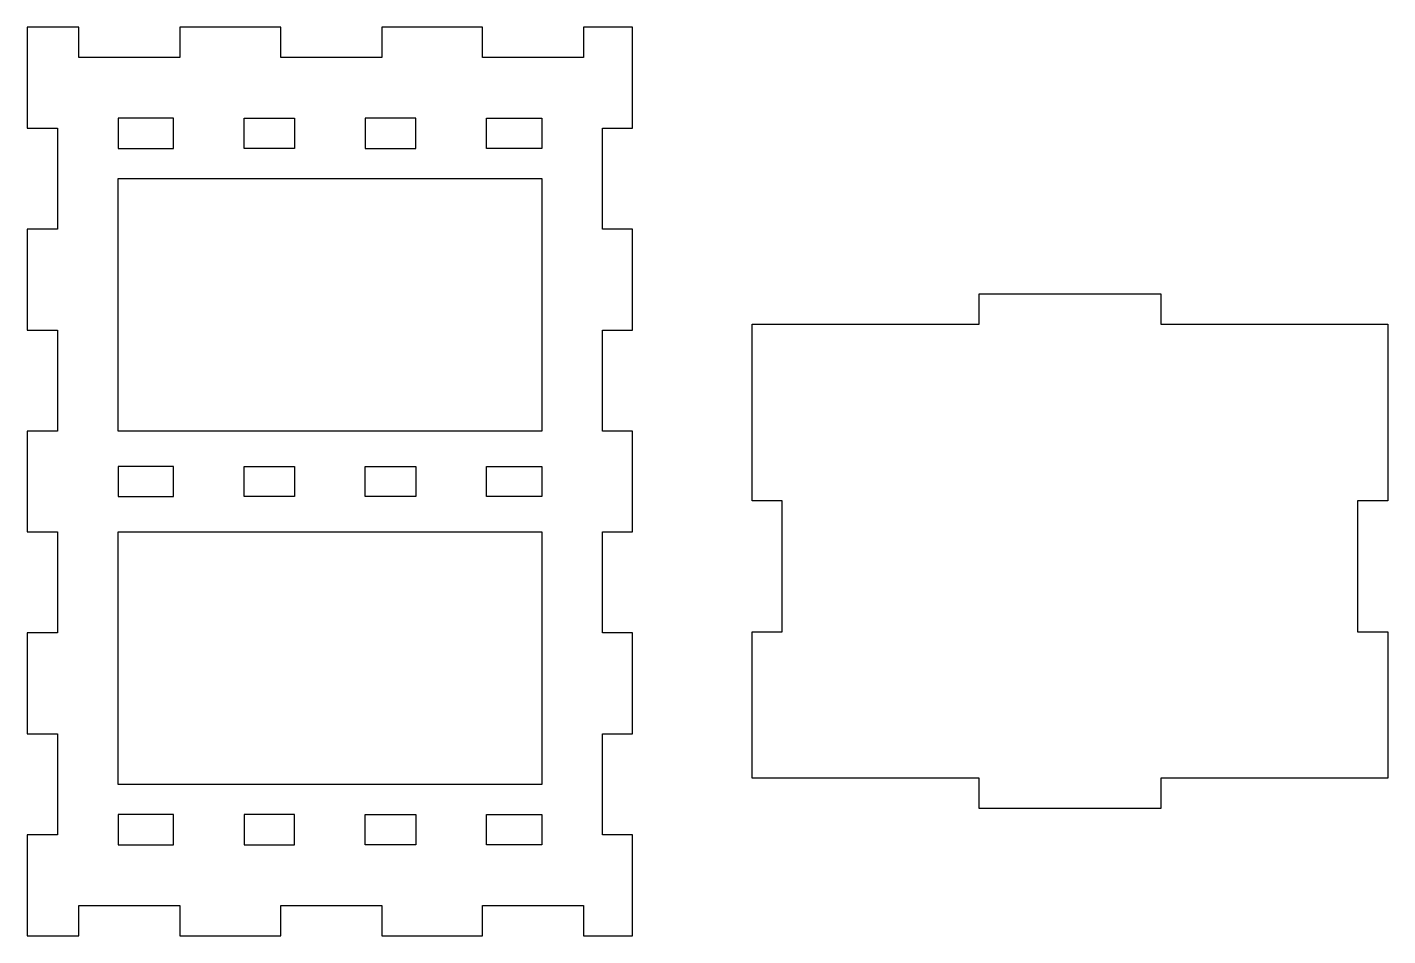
# Model space of a CAD drawing. Extents: x -439 to 100, y 1840 to 2200.
import ezdxf

# ---------------------------------------------------------------- set-up
doc = ezdxf.new("R2010")
doc.units = 0
doc.layers.add('6MM_ENGRAVE', color=245, linetype='CONTINUOUS')
doc.layers.add('CUT_LAST', color=18, linetype='CONTINUOUS')

msp = doc.modelspace()

# ---------------------------------------------------------------- linework, layer by layer
at = {"layer": '6MM_ENGRAVE'}
for points in [[(-426.9, 2159.96), (-426.9, 2119.96), (-438.9, 2119.96), (-438.9, 2079.96), (-426.9, 2079.96), (-426.9, 2039.95), (-438.9, 2039.95), (-438.9, 1999.95), (-426.9, 1999.95), (-426.9, 1959.95), (-438.9, 1959.95), (-438.9, 1919.95), (-426.9, 1919.95), (-426.9, 1879.95), (-438.9, 1879.95), (-438.9, 1839.95), (-418.39, 1839.95), (-418.39, 1851.95), (-378.39, 1851.95), (-378.39, 1839.95), (-338.39, 1839.95), (-338.39, 1851.95), (-298.39, 1851.95), (-298.39, 1839.95), (-258.39, 1839.95), (-258.39, 1851.95), (-218.39, 1851.95), (-218.39, 1839.95), (-198.9, 1839.95), (-198.9, 1879.95), (-210.9, 1879.95), (-210.9, 1919.95), (-198.9, 1919.95), (-198.9, 1959.95), (-210.9, 1959.95), (-210.9, 1999.95), (-198.9, 1999.95), (-198.9, 2039.95), (-210.9, 2039.95), (-210.9, 2079.96), (-198.9, 2079.96), (-198.9, 2119.96), (-210.9, 2119.96), (-210.9, 2159.96), (-198.9, 2159.96), (-198.9, 2199.96), (-218.39, 2199.96), (-218.39, 2187.96), (-258.39, 2187.96), (-258.39, 2199.96), (-298.39, 2199.96), (-298.39, 2187.96), (-338.39, 2187.96), (-338.39, 2199.96), (-378.39, 2199.96), (-378.39, 2187.96), (-418.39, 2187.96), (-418.39, 2199.96), (-438.9, 2199.96), (-438.9, 2159.96)], [(-380.9, 2163.96), (-402.9, 2163.96), (-402.9, 2151.96), (-380.9, 2151.96)], [(-352.9, 2163.96), (-332.9, 2163.96), (-332.9, 2151.96), (-352.9, 2151.96)], [(-304.9, 2163.96), (-304.9, 2151.96), (-284.9, 2151.96), (-284.9, 2163.96)], [(-256.9, 2163.96), (-234.9, 2163.96), (-234.9, 2151.96), (-256.9, 2151.96)], [(-402.9, 2139.96), (-234.9, 2139.96), (-234.9, 2039.95), (-402.9, 2039.95)], [(-380.9, 2025.95), (-402.9, 2025.95), (-402.9, 2013.95), (-380.9, 2013.95)], [(-352.9, 2025.95), (-332.9, 2025.95), (-332.9, 2013.95), (-352.9, 2013.95)], [(-304.9, 2025.95), (-284.9, 2025.95), (-284.9, 2013.95), (-304.9, 2013.95)], [(-256.9, 2025.95), (-234.9, 2025.95), (-234.9, 2013.95), (-256.9, 2013.95)], [(-402.9, 1999.95), (-234.9, 1999.95), (-234.9, 1899.95), (-402.9, 1899.95)], [(-380.9, 1887.95), (-402.9, 1887.95), (-402.9, 1875.95), (-380.9, 1875.95)], [(-352.9, 1887.95), (-352.9, 1875.95), (-332.9, 1875.95), (-332.9, 1887.95)], [(-304.9, 1887.95), (-284.9, 1887.95), (-284.9, 1875.95), (-304.9, 1875.95)], [(-256.9, 1887.95), (-234.9, 1887.95), (-234.9, 1875.95), (-256.9, 1875.95)]]:
    msp.add_lwpolyline(points, close=True, dxfattribs=at)
at = {"layer": 'CUT_LAST'}
msp.add_lwpolyline([(-151.57, 1929.13), (-151.57, 1960.34), (-139.57, 1960.34), (-139.57, 1988.48), (-139.57, 2012.34), (-151.57, 2012.34), (-151.57, 2053.7), (-151.57, 2082.34), (-61.57, 2082.34), (-61.57, 2094.34), (10.43, 2094.34), (10.43, 2082.34), (100.43, 2082.34), (100.43, 2053.7), (100.43, 2012.34), (88.43, 2012.34), (88.43, 1988.48), (88.43, 1960.34), (100.43, 1960.34), (100.43, 1929.13), (100.43, 1902.34), (10.43, 1902.34), (10.43, 1890.34), (-61.57, 1890.34), (-61.57, 1902.34), (-151.57, 1902.34)], close=True, dxfattribs=at)

doc.saveas('drawing.dxf')
